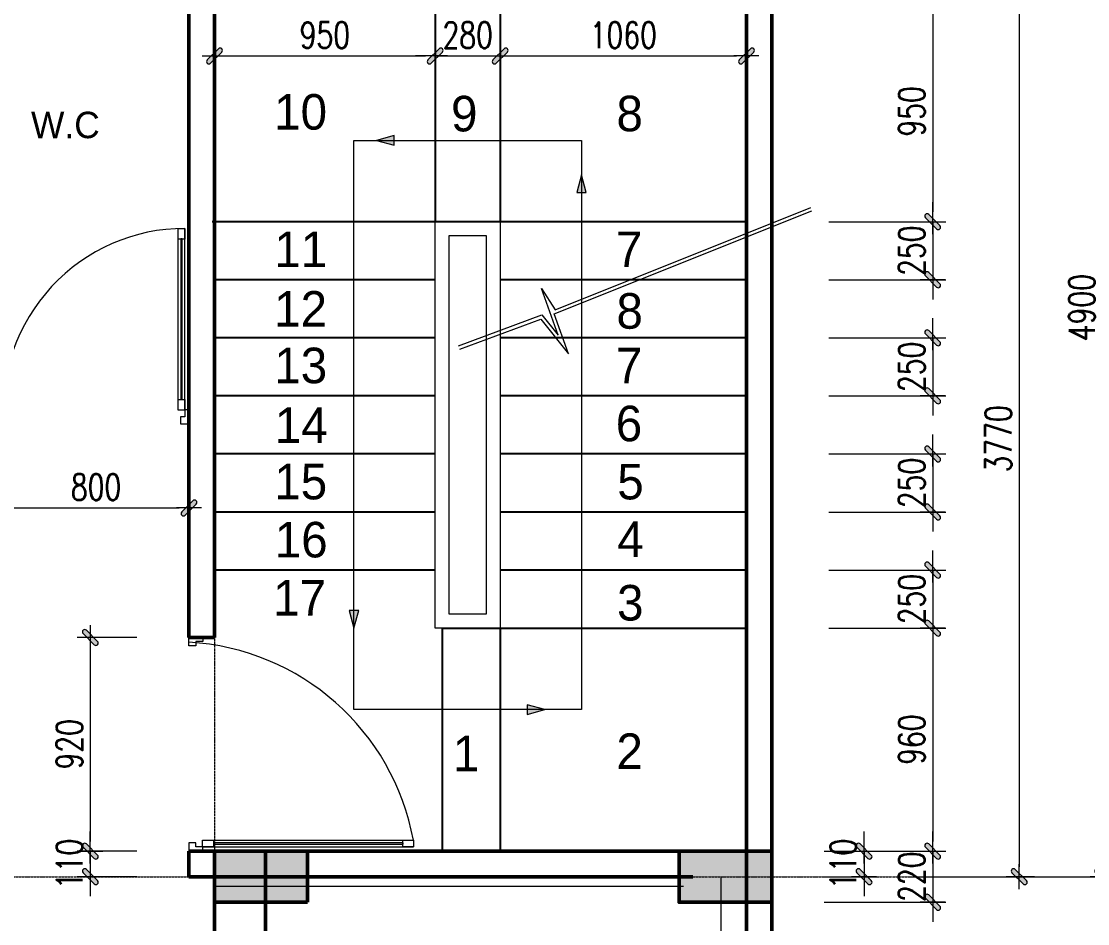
# Model space of a CAD drawing. Extents: x -165145 to 691808, y -202842 to 311040.
# Drawn here: x 560665 to 565256, y 63926 to 67811 of the extents above; entities that cross this region are included whole.
import ezdxf

# ---------------------------------------------------------------- set-up
doc = ezdxf.new("R2010")
doc.units = 0
doc.header["$LTSCALE"] = 10
doc.header["$MEASUREMENT"] = 0
doc.linetypes.add('HIDDEN', pattern=[2.3807, 1.587, -0.7937])
doc.linetypes.add('TIM', pattern=[26.01, 10, -3, 0.01, -3, 10])
doc.layers.get('Defpoints').update_dxf_attribs({"color": 5, "linetype": 'CONTINUOUS'})
for name, color, linetype, lineweight in [('ARROWS', 1, 'CONTINUOUS', 0), ('DIM', 8, 'CONTINUOUS', 13), ('DOOR', 8, 'CONTINUOUS', 9), ('GE_KC_NETKHUAT', 9, 'HIDDEN', 20), ('netchia', 2, 'CONTINUOUS', 20), ('TEXT', 4, 'CONTINUOUS', 20), ('THAY', 147, 'CONTINUOUS', 25), ('TRUC', 251, 'TIM', 5), ('wall', 7, 'CONTINUOUS', 50)]:
    doc.layers.add(name, color=color, linetype=linetype, lineweight=lineweight)
doc.styles.add('ROMANS', font='romans', dxfattribs={"width": 0.75, "bigfont": 'vns'})
doc.styles.add('STYLE1', font='')
doc.styles.get('STYLE1').set_extended_font_data('.VnAvantH')
doc.dimstyles.new('fit0.75', dxfattribs={"dimscale": 0.5625, "dimtxt": 200, "dimasz": 75, "dimexe": 100, "dimexo": 400, "dimgap": 0.03, "dimtad": 0, "dimdec": 0, "dimdsep": 46, "dimtxsty": 'ROMANS', "dimblk": 'alex', "dimcen": 150, "dimclrd": 8, "dimclre": 8, "dimclrt": 7, "dimaunit": 1, "dimadec": 0, "dimazin": 0, "dimtfac": 0.072, "dimtdec": 0, "dimtix": 1, "dimtmove": 2, "dimatfit": 3, "dimldrblk": 'a-01', "dimfxl": 100, "dimtvp": 0.8, "dimtolj": 1, "dimarcsym": 0})

# ---------------------------------------------------------------- blocks, each defined once
blk = doc.blocks.new('alex')
at = {"layer": 'ARROWS'}
h = blk.add_hatch(color=1, dxfattribs=at)
edge = h.paths.add_edge_path()
edge.add_line((0.4, 0.74), (-0.74, -0.4))
edge.add_ellipse((-0.57, -0.57), major_axis=(0.17, 0.17), ratio=1, start_angle=90, end_angle=270)
edge.add_line((-0.4, -0.74), (0.74, 0.4))
edge.add_ellipse((0.57, 0.57), major_axis=(0.17, 0.17), ratio=1, start_angle=270, end_angle=450)
blk.add_lwpolyline([(0.4, 0.74), (-0.74, -0.4, 1), (-0.4, -0.74), (0.74, 0.4, 1)], format="xyb", close=True, dxfattribs=at)
at = {"layer": 'netchia', "color": 2}
for p, q in [((0, -1.27), (0, 1.27)), ((1.27, 0), (-1.27, 0))]:
    blk.add_line(p, q, dxfattribs=at)
blk = doc.blocks.new('*D135')
at = {"layer": 'Defpoints', "color": 0, "ltscale": 0.05, "transparency": 16777216}
for p in [(1206643.9, -216433.8), (1206643.9, -218533.8), (1207708.9, -218533.8)]:
    blk.add_point(p, dxfattribs=at)
at = {"layer": 'DIM', "color": 8, "lineweight": -2, "ltscale": 0.05, "transparency": 16777216}
for p, q in [((1206868.9, -216433.8), (1207765.2, -216433.8)), ((1207708.9, -216476), (1207708.9, -218491.7)), ((1206868.9, -218533.8), (1207765.2, -218533.8))]:
    blk.add_line(p, q, dxfattribs=at)
at = {"layer": 'DIM', "color": 8, "lineweight": -2, "ltscale": 0.05, "transparency": 16777216, "xscale": 42.1875, "yscale": 42.1875, "zscale": 42.1875}
for p, rotation in [((1207708.9, -216433.8), 90), ((1207708.9, -218533.8), 270)]:
    blk.add_blockref('alex', p, dxfattribs=dict(at, rotation=rotation))
at = {"layer": 'DIM', "color": 7, "ltscale": 0.05, "transparency": 16777216, "insert": (1207618.9, -217483.8), "char_height": 112.5, "attachment_point": 5, "rotation": 90, "style": 'ROMANS'}
blk.add_mtext('\\A1;2100', dxfattribs=at)
blk = doc.blocks.new('a-01')
at = {"layer": 'ARROWS'}
blk.add_hatch(color=256, dxfattribs=at).paths.add_polyline_path([(-1.8, 0.49), (-1.8, -0.49), (0, 0)])
at = {"layer": 'netchia'}
blk.add_lwpolyline([(-1.8, 0.49), (-1.8, -0.49), (0, 0), (0, 0)], close=True, dxfattribs=at)
blk = doc.blocks.new('*D197')
at = {"layer": 'Defpoints', "color": 0, "ltscale": 0.05, "transparency": 16777216}
for p in [(1205449.6, -211533.8), (1207332.2, -216433.8), (1207708.9, -216433.8)]:
    blk.add_point(p, dxfattribs=at)
at = {"layer": 'DIM', "color": 8, "lineweight": -2, "ltscale": 0.05, "transparency": 16777216}
for p, q in [((1205674.6, -211533.8), (1207765.2, -211533.8)), ((1207708.9, -211576), (1207708.9, -216391.7)), ((1207557.2, -216433.8), (1207765.2, -216433.8))]:
    blk.add_line(p, q, dxfattribs=at)
at = {"layer": 'DIM', "color": 8, "lineweight": -2, "ltscale": 0.05, "transparency": 16777216, "xscale": 42.1875, "yscale": 42.1875, "zscale": 42.1875}
for p, rotation in [((1207708.9, -211533.8), 90), ((1207708.9, -216433.8), 270)]:
    blk.add_blockref('alex', p, dxfattribs=dict(at, rotation=rotation))
at = {"layer": 'DIM', "color": 7, "ltscale": 0.05, "transparency": 16777216, "insert": (1207618.9, -213983.8), "char_height": 112.5, "attachment_point": 5, "rotation": 90, "style": 'ROMANS'}
blk.add_mtext('\\A1;4900', dxfattribs=at)
blk = doc.blocks.new('*D198')
at = {"layer": 'Defpoints', "color": 0, "ltscale": 0.05, "transparency": 16777216}
for p in [(1206391.1, -211533.8), (1207287.6, -218533.8), (1208073.9, -218533.8)]:
    blk.add_point(p, dxfattribs=at)
at = {"layer": 'DIM', "color": 8, "lineweight": -2, "ltscale": 0.05, "transparency": 16777216}
for p, q in [((1206616.1, -211533.8), (1208130.2, -211533.8)), ((1208073.9, -211576), (1208073.9, -218491.6)), ((1207512.6, -218533.8), (1208130.2, -218533.8))]:
    blk.add_line(p, q, dxfattribs=at)
at = {"layer": 'DIM', "color": 8, "lineweight": -2, "ltscale": 0.05, "transparency": 16777216, "xscale": 42.1875, "yscale": 42.1875, "zscale": 42.1875}
for p, rotation in [((1208073.9, -211533.8), 90), ((1208073.9, -218533.8), 270)]:
    blk.add_blockref('alex', p, dxfattribs=dict(at, rotation=rotation))
at = {"layer": 'DIM', "color": 7, "ltscale": 0.05, "transparency": 16777216, "insert": (1207983.9, -215033.8), "char_height": 112.5, "attachment_point": 5, "rotation": 90, "style": 'ROMANS'}
blk.add_mtext('\\A1;7000', dxfattribs=at)
blk = doc.blocks.new('*D200')
at = {"layer": 'Defpoints', "color": 0, "ltscale": 0.05, "transparency": 16777216}
for p in [(1206883.8, -212663.8), (1207349.4, -216433.8), (1207640, -216433.8)]:
    blk.add_point(p, dxfattribs=at)
at = {"layer": 'DIM', "color": 8, "lineweight": -2, "ltscale": 0.05, "transparency": 16777216}
for p, q in [((1207108.8, -212663.8), (1207405.7, -212663.8)), ((1207349.4, -212706), (1207349.4, -216391.7)), ((1207415, -216433.8), (1207293.2, -216433.8))]:
    blk.add_line(p, q, dxfattribs=at)
at = {"layer": 'DIM', "color": 8, "lineweight": -2, "ltscale": 0.05, "transparency": 16777216, "xscale": 42.1875, "yscale": 42.1875, "zscale": 42.1875}
for p, rotation in [((1207349.4, -212663.8), 90), ((1207349.4, -216433.8), 270)]:
    blk.add_blockref('alex', p, dxfattribs=dict(at, rotation=rotation))
at = {"layer": 'DIM', "color": 7, "ltscale": 0.05, "transparency": 16777216, "insert": (1207259.4, -214548.8), "char_height": 112.5, "attachment_point": 5, "rotation": 90, "style": 'ROMANS'}
blk.add_mtext('\\A1;3770', dxfattribs=at)
blk = doc.blocks.new('*D148')
at = {"layer": 'Defpoints', "color": 0, "transparency": 16777216}
for p in [(1202975, -214533.8), (1203775, -214533.8), (1203775, -214846.4)]:
    blk.add_point(p, dxfattribs=at)
at = {"layer": 'DIM', "color": 8, "lineweight": -2, "transparency": 16777216}
for p, q in [((1202975, -214758.8), (1202975, -214902.7)), ((1203775, -214758.8), (1203775, -214902.7)), ((1203017.2, -214846.4), (1203732.8, -214846.4))]:
    blk.add_line(p, q, dxfattribs=at)
at = {"layer": 'DIM', "color": 8, "lineweight": -2, "transparency": 16777216, "xscale": 42.1875, "yscale": 42.1875, "zscale": 42.1875, "rotation": 180}
blk.add_blockref('alex', (1202975, -214846.4), dxfattribs=at)
at = {"layer": 'DIM', "color": 8, "lineweight": -2, "transparency": 16777216, "xscale": 42.1875, "yscale": 42.1875, "zscale": 42.1875}
blk.add_blockref('alex', (1203775, -214846.4), dxfattribs=at)
at = {"layer": 'DIM', "color": 7, "transparency": 16777216, "insert": (1203375, -214756.4), "char_height": 112.5, "attachment_point": 5, "style": 'ROMANS'}
blk.add_mtext('\\A1;800', dxfattribs=at)
blk = doc.blocks.new('*D161')
at = {"layer": 'Defpoints', "color": 0, "transparency": 16777216}
for p in [(1206305.3, -212663.8), (1206305.3, -213613.8), (1206976.7, -213613.8)]:
    blk.add_point(p, dxfattribs=at)
at = {"layer": 'DIM', "color": 8, "lineweight": -2, "transparency": 16777216}
for p, q in [((1206530.3, -212663.8), (1207033, -212663.8)), ((1206976.7, -212706), (1206976.7, -213571.7)), ((1206530.3, -213613.8), (1207033, -213613.8))]:
    blk.add_line(p, q, dxfattribs=at)
at = {"layer": 'DIM', "color": 8, "lineweight": -2, "transparency": 16777216, "xscale": 42.1875, "yscale": 42.1875, "zscale": 42.1875}
for p, rotation in [((1206976.7, -212663.8), 90), ((1206976.7, -213613.8), 270)]:
    blk.add_blockref('alex', p, dxfattribs=dict(at, rotation=rotation))
at = {"layer": 'DIM', "color": 7, "transparency": 16777216, "insert": (1206886.7, -213138.8), "char_height": 112.5, "attachment_point": 5, "rotation": 90, "style": 'ROMANS'}
blk.add_mtext('\\A1;950', dxfattribs=at)
blk = doc.blocks.new('*D162')
at = {"layer": 'Defpoints', "color": 0, "transparency": 16777216}
for p in [(1206305.3, -213613.8), (1206305.3, -213863.8), (1206976.7, -213863.8)]:
    blk.add_point(p, dxfattribs=at)
at = {"layer": 'DIM', "color": 8, "lineweight": -2, "transparency": 16777216}
for p, q in [((1206976.7, -213571.7), (1206976.7, -213529.5)), ((1206530.3, -213613.8), (1207033, -213613.8)), ((1206976.7, -213613.8), (1206976.7, -213863.8)), ((1206530.3, -213863.8), (1207033, -213863.8)), ((1206976.7, -213906), (1206976.7, -213948.2))]:
    blk.add_line(p, q, dxfattribs=at)
at = {"layer": 'DIM', "color": 8, "lineweight": -2, "transparency": 16777216, "xscale": 42.1875, "yscale": 42.1875, "zscale": 42.1875}
for p, rotation in [((1206976.7, -213613.8), 270), ((1206976.7, -213863.8), 90)]:
    blk.add_blockref('alex', p, dxfattribs=dict(at, rotation=rotation))
at = {"layer": 'DIM', "color": 7, "transparency": 16777216, "insert": (1206886.7, -213738.8), "char_height": 112.5, "attachment_point": 5, "rotation": 90, "style": 'ROMANS'}
blk.add_mtext('\\A1;250', dxfattribs=at)
blk = doc.blocks.new('*D163')
at = {"layer": 'Defpoints', "color": 0, "transparency": 16777216}
for p in [(1206305.3, -214113.8), (1206305.3, -214363.8), (1206976.7, -214363.8)]:
    blk.add_point(p, dxfattribs=at)
at = {"layer": 'DIM', "color": 8, "lineweight": -2, "transparency": 16777216}
for p, q in [((1206976.7, -214071.7), (1206976.7, -214029.5)), ((1206530.3, -214113.8), (1207033, -214113.8)), ((1206976.7, -214113.8), (1206976.7, -214363.8)), ((1206530.3, -214363.8), (1207033, -214363.8)), ((1206976.7, -214406), (1206976.7, -214448.2))]:
    blk.add_line(p, q, dxfattribs=at)
at = {"layer": 'DIM', "color": 8, "lineweight": -2, "transparency": 16777216, "xscale": 42.1875, "yscale": 42.1875, "zscale": 42.1875}
for p, rotation in [((1206976.7, -214113.8), 270), ((1206976.7, -214363.8), 90)]:
    blk.add_blockref('alex', p, dxfattribs=dict(at, rotation=rotation))
at = {"layer": 'DIM', "color": 7, "transparency": 16777216, "insert": (1206886.7, -214238.8), "char_height": 112.5, "attachment_point": 5, "rotation": 90, "style": 'ROMANS'}
blk.add_mtext('\\A1;250', dxfattribs=at)
blk = doc.blocks.new('*D164')
at = {"layer": 'Defpoints', "color": 0, "transparency": 16777216}
for p in [(1206305.3, -214613.8), (1206305.3, -214863.8), (1206976.7, -214863.8)]:
    blk.add_point(p, dxfattribs=at)
at = {"layer": 'DIM', "color": 8, "lineweight": -2, "transparency": 16777216}
for p, q in [((1206976.7, -214571.7), (1206976.7, -214529.5)), ((1206530.3, -214613.8), (1207033, -214613.8)), ((1206976.7, -214613.8), (1206976.7, -214863.8)), ((1206530.3, -214863.8), (1207033, -214863.8)), ((1206976.7, -214906), (1206976.7, -214948.2))]:
    blk.add_line(p, q, dxfattribs=at)
at = {"layer": 'DIM', "color": 8, "lineweight": -2, "transparency": 16777216, "xscale": 42.1875, "yscale": 42.1875, "zscale": 42.1875}
for p, rotation in [((1206976.7, -214613.8), 270), ((1206976.7, -214863.8), 90)]:
    blk.add_blockref('alex', p, dxfattribs=dict(at, rotation=rotation))
at = {"layer": 'DIM', "color": 7, "transparency": 16777216, "insert": (1206886.7, -214738.8), "char_height": 112.5, "attachment_point": 5, "rotation": 90, "style": 'ROMANS'}
blk.add_mtext('\\A1;250', dxfattribs=at)
blk = doc.blocks.new('*D165')
at = {"layer": 'Defpoints', "color": 0, "transparency": 16777216}
for p in [(1206305.3, -215113.8), (1206305.3, -215363.8), (1206976.7, -215363.8)]:
    blk.add_point(p, dxfattribs=at)
at = {"layer": 'DIM', "color": 8, "lineweight": -2, "transparency": 16777216}
for p, q in [((1206976.7, -215071.7), (1206976.7, -215029.5)), ((1206530.3, -215113.8), (1207033, -215113.8)), ((1206976.7, -215113.8), (1206976.7, -215363.8)), ((1206530.3, -215363.8), (1207033, -215363.8)), ((1206976.7, -215406), (1206976.7, -215448.2))]:
    blk.add_line(p, q, dxfattribs=at)
at = {"layer": 'DIM', "color": 8, "lineweight": -2, "transparency": 16777216, "xscale": 42.1875, "yscale": 42.1875, "zscale": 42.1875}
for p, rotation in [((1206976.7, -215113.8), 270), ((1206976.7, -215363.8), 90)]:
    blk.add_blockref('alex', p, dxfattribs=dict(at, rotation=rotation))
at = {"layer": 'DIM', "color": 7, "transparency": 16777216, "insert": (1206886.7, -215238.8), "char_height": 112.5, "attachment_point": 5, "rotation": 90, "style": 'ROMANS'}
blk.add_mtext('\\A1;250', dxfattribs=at)
blk = doc.blocks.new('*D166')
at = {"layer": 'Defpoints', "color": 0, "transparency": 16777216}
for p in [(1206305.3, -215363.8), (1206305.3, -216323.8), (1206976.7, -216323.8)]:
    blk.add_point(p, dxfattribs=at)
at = {"layer": 'DIM', "color": 8, "lineweight": -2, "transparency": 16777216}
for p, q in [((1206530.3, -215363.8), (1207033, -215363.8)), ((1206976.7, -215406), (1206976.7, -216281.7)), ((1206530.3, -216323.8), (1207033, -216323.8))]:
    blk.add_line(p, q, dxfattribs=at)
at = {"layer": 'DIM', "color": 8, "lineweight": -2, "transparency": 16777216, "xscale": 42.1875, "yscale": 42.1875, "zscale": 42.1875}
for p, rotation in [((1206976.7, -215363.8), 90), ((1206976.7, -216323.8), 270)]:
    blk.add_blockref('alex', p, dxfattribs=dict(at, rotation=rotation))
at = {"layer": 'DIM', "color": 7, "transparency": 16777216, "insert": (1206886.7, -215843.8), "char_height": 112.5, "attachment_point": 5, "rotation": 90, "style": 'ROMANS'}
blk.add_mtext('\\A1;960', dxfattribs=at)
blk = doc.blocks.new('*D175')
at = {"layer": 'Defpoints', "color": 0, "transparency": 16777216}
for p in [(1204835, -212900.3), (1203885, -213053.8), (1204835, -213138.8)]:
    blk.add_point(p, dxfattribs=at)
at = {"layer": 'DIM', "color": 8, "lineweight": -2, "transparency": 16777216}
for p, q in [((1203885, -212828.8), (1203885, -212844)), ((1204835, -212913.8), (1204835, -212844)), ((1203927.2, -212900.3), (1204792.8, -212900.3))]:
    blk.add_line(p, q, dxfattribs=at)
at = {"layer": 'DIM', "color": 8, "lineweight": -2, "transparency": 16777216, "xscale": 42.1875, "yscale": 42.1875, "zscale": 42.1875, "rotation": 180}
blk.add_blockref('alex', (1203885, -212900.3), dxfattribs=at)
at = {"layer": 'DIM', "color": 8, "lineweight": -2, "transparency": 16777216, "xscale": 42.1875, "yscale": 42.1875, "zscale": 42.1875}
blk.add_blockref('alex', (1204835, -212900.3), dxfattribs=at)
at = {"layer": 'DIM', "color": 7, "transparency": 16777216, "insert": (1204360, -212810.3), "char_height": 112.5, "attachment_point": 5, "style": 'ROMANS'}
blk.add_mtext('\\A1;950', dxfattribs=at)
blk = doc.blocks.new('*D176')
at = {"layer": 'Defpoints', "color": 0, "transparency": 16777216}
for p in [(1205115, -212900.3), (1204835, -213138.8), (1205115, -213138.8)]:
    blk.add_point(p, dxfattribs=at)
at = {"layer": 'DIM', "color": 8, "lineweight": -2, "transparency": 16777216}
for p, q in [((1204835, -212913.8), (1204835, -212844)), ((1205115, -212913.8), (1205115, -212844)), ((1204792.8, -212900.3), (1204750.6, -212900.3)), ((1204835, -212900.3), (1205115, -212900.3)), ((1205157.2, -212900.3), (1205199.4, -212900.3))]:
    blk.add_line(p, q, dxfattribs=at)
at = {"layer": 'DIM', "color": 8, "lineweight": -2, "transparency": 16777216, "xscale": 42.1875, "yscale": 42.1875, "zscale": 42.1875}
blk.add_blockref('alex', (1204835, -212900.3), dxfattribs=at)
at = {"layer": 'DIM', "color": 8, "lineweight": -2, "transparency": 16777216, "xscale": 42.1875, "yscale": 42.1875, "zscale": 42.1875, "rotation": 180}
blk.add_blockref('alex', (1205115, -212900.3), dxfattribs=at)
at = {"layer": 'DIM', "color": 7, "transparency": 16777216, "insert": (1204975, -212810.3), "char_height": 112.5, "attachment_point": 5, "style": 'ROMANS'}
blk.add_mtext('\\A1;280', dxfattribs=at)
blk = doc.blocks.new('*D177')
at = {"layer": 'Defpoints', "color": 0, "transparency": 16777216}
for p in [(1206175, -212900.3), (1205115, -213042.3), (1206175, -213042.3)]:
    blk.add_point(p, dxfattribs=at)
at = {"layer": 'DIM', "color": 8, "lineweight": -2, "transparency": 16777216}
for p, q in [((1205115, -212817.3), (1205115, -212844)), ((1206175, -212817.3), (1206175, -212844)), ((1205157.2, -212900.3), (1206132.8, -212900.3))]:
    blk.add_line(p, q, dxfattribs=at)
at = {"layer": 'DIM', "color": 8, "lineweight": -2, "transparency": 16777216, "xscale": 42.1875, "yscale": 42.1875, "zscale": 42.1875, "rotation": 180}
blk.add_blockref('alex', (1205115, -212900.3), dxfattribs=at)
at = {"layer": 'DIM', "color": 8, "lineweight": -2, "transparency": 16777216, "xscale": 42.1875, "yscale": 42.1875, "zscale": 42.1875}
blk.add_blockref('alex', (1206175, -212900.3), dxfattribs=at)
at = {"layer": 'DIM', "color": 7, "transparency": 16777216, "insert": (1205645, -212810.3), "char_height": 112.5, "attachment_point": 5, "style": 'ROMANS'}
blk.add_mtext('\\A1;1060', dxfattribs=at)
blk = doc.blocks.new('*D178')
at = {"layer": 'Defpoints', "color": 0, "transparency": 16777216}
for p in [(1203775, -215403.8), (1203350.4, -216323.8), (1203775, -216323.8)]:
    blk.add_point(p, dxfattribs=at)
at = {"layer": 'DIM', "color": 8, "lineweight": -2, "transparency": 16777216}
for p, q in [((1203550, -215403.8), (1203294.2, -215403.8)), ((1203350.4, -215446), (1203350.4, -216281.7)), ((1203550, -216323.8), (1203294.2, -216323.8))]:
    blk.add_line(p, q, dxfattribs=at)
at = {"layer": 'DIM', "color": 8, "lineweight": -2, "transparency": 16777216, "xscale": 42.1875, "yscale": 42.1875, "zscale": 42.1875}
for p, rotation in [((1203350.4, -215403.8), 90), ((1203350.4, -216323.8), 270)]:
    blk.add_blockref('alex', p, dxfattribs=dict(at, rotation=rotation))
at = {"layer": 'DIM', "color": 7, "transparency": 16777216, "insert": (1203260.4, -215863.8), "char_height": 112.5, "attachment_point": 5, "rotation": 90, "style": 'ROMANS'}
blk.add_mtext('\\A1;920', dxfattribs=at)
blk = doc.blocks.new('*D179')
at = {"layer": 'Defpoints', "color": 0, "transparency": 16777216}
for p in [(1203775, -216323.8), (1203350.4, -216433.8), (1203775, -216433.8)]:
    blk.add_point(p, dxfattribs=at)
at = {"layer": 'DIM', "color": 8, "lineweight": -2, "transparency": 16777216}
for p, q in [((1203350.4, -216281.7), (1203350.4, -216239.5)), ((1203550, -216323.8), (1203294.2, -216323.8)), ((1203350.4, -216323.8), (1203350.4, -216433.8)), ((1203550, -216433.8), (1203294.2, -216433.8)), ((1203350.4, -216476), (1203350.4, -216518.2))]:
    blk.add_line(p, q, dxfattribs=at)
at = {"layer": 'DIM', "color": 8, "lineweight": -2, "transparency": 16777216, "xscale": 42.1875, "yscale": 42.1875, "zscale": 42.1875}
for p, rotation in [((1203350.4, -216323.8), 270), ((1203350.4, -216433.8), 90)]:
    blk.add_blockref('alex', p, dxfattribs=dict(at, rotation=rotation))
at = {"layer": 'DIM', "color": 7, "transparency": 16777216, "insert": (1203260.4, -216378.8), "char_height": 112.5, "attachment_point": 5, "rotation": 90, "style": 'ROMANS'}
blk.add_mtext('\\A1;110', dxfattribs=at)
blk = doc.blocks.new('*D182')
at = {"layer": 'Defpoints', "color": 0, "transparency": 16777216}
for p in [(1206285, -216323.8), (1206285, -216433.8), (1206681.4, -216433.8)]:
    blk.add_point(p, dxfattribs=at)
at = {"layer": 'DIM', "color": 8, "lineweight": -2, "transparency": 16777216}
for p, q in [((1206681.4, -216281.7), (1206681.4, -216239.5)), ((1206510, -216323.8), (1206737.7, -216323.8)), ((1206681.4, -216323.8), (1206681.4, -216433.8)), ((1206510, -216433.8), (1206737.7, -216433.8)), ((1206681.4, -216476), (1206681.4, -216518.2))]:
    blk.add_line(p, q, dxfattribs=at)
at = {"layer": 'DIM', "color": 8, "lineweight": -2, "transparency": 16777216, "xscale": 42.1875, "yscale": 42.1875, "zscale": 42.1875}
for p, rotation in [((1206681.4, -216323.8), 270), ((1206681.4, -216433.8), 90)]:
    blk.add_blockref('alex', p, dxfattribs=dict(at, rotation=rotation))
at = {"layer": 'DIM', "color": 7, "transparency": 16777216, "insert": (1206591.4, -216378.8), "char_height": 112.5, "attachment_point": 5, "rotation": 90, "style": 'ROMANS'}
blk.add_mtext('\\A1;110', dxfattribs=at)
blk = doc.blocks.new('*D184')
at = {"layer": 'Defpoints', "color": 0, "transparency": 16777216}
for p in [(1206285, -216323.8), (1206285, -216543.8), (1206976.7, -216543.8)]:
    blk.add_point(p, dxfattribs=at)
at = {"layer": 'DIM', "color": 8, "lineweight": -2, "transparency": 16777216}
for p, q in [((1206976.7, -216281.7), (1206976.7, -216239.5)), ((1206510, -216323.8), (1207033, -216323.8)), ((1206976.7, -216323.8), (1206976.7, -216543.8)), ((1206510, -216543.8), (1207033, -216543.8)), ((1206976.7, -216586), (1206976.7, -216628.2))]:
    blk.add_line(p, q, dxfattribs=at)
at = {"layer": 'DIM', "color": 8, "lineweight": -2, "transparency": 16777216, "xscale": 42.1875, "yscale": 42.1875, "zscale": 42.1875}
for p, rotation in [((1206976.7, -216323.8), 270), ((1206976.7, -216543.8), 90)]:
    blk.add_blockref('alex', p, dxfattribs=dict(at, rotation=rotation))
at = {"layer": 'DIM', "color": 7, "transparency": 16777216, "insert": (1206886.7, -216433.8), "char_height": 112.5, "attachment_point": 5, "rotation": 90, "style": 'ROMANS'}
blk.add_mtext('\\A1;220', dxfattribs=at)
blk = doc.blocks.new('A$C1ec07113')
at = {"layer": 'wall', "ltscale": 0.05}
h = blk.add_hatch(dxfattribs=at)
h.set_pattern_fill('AR-CONC', color=256, angle=90, style=0)
h.set_pattern_definition([(40, (162543.5777, -893363.4107), (-0.62752135, 7.172601826), [0.75, -8.25]), (95, (162543.578, -893363.411), (7.521921337, -1.387513336), [0.6, -6.6]), (349.5486, (162543.5254, -893362.813), (6.89439542, 5.785093817), [0.6374019, -7.01142112]), (43.8158, (162545.578, -893363.411), (-1.65519014, 10.67241049), [1.125, -12.375]), (353.3644, (162545.44, -893362.521), (9.74117871, 9.34662706), [0.95610288, -10.51713]), (98.8158, (162545.578, -893363.411), (9.74118601, 9.34661945), [0.9, -9.9]), (69, (162545.0777, -893362.4107), (-4.026188907, 5.96907052), [0.75, -8.25]), (124, (162545.078, -893362.411), (7.25150045, 2.43315332), [0.6, -6.6]), (18.5486, (162544.742, -893361.913), (3.225304967, 8.402226286), [0.6374019, -7.01142112]), (52.5, (162543.5777, -893363.4107), (3.328938538, 0.121598553), [0, -6.52, 0, -6.7, 0, -6.625]), (82.5, (162543.5777, -893363.4107), (3.944117119, 2.630695374), [0, -3.82, 0, -6.37, 0, -2.525]), (122.5, (162543.5777, -893365.6407), (-0.225548717, 5.338224362), [0, -2.5, 0, -7.8, 0, -10.35]), (132.5, (162543.5777, -893366.6407), (1.001049823, 5.831861693), [0, -3.25, 0, -5.18, 0, -7.35])])
h.paths.add_polyline_path([(22057.5, 31765.9), (22057.5, 31545.9), (22457.5, 31545.9), (22457.5, 31765.9)])
h = blk.add_hatch(dxfattribs=at)
h.set_pattern_fill('AR-CONC', color=256, angle=90, style=0)
h.set_pattern_definition([(40, (164543.5777, -893363.4107), (-0.62752135, 7.172601826), [0.75, -8.25]), (95, (164543.578, -893363.411), (7.521921337, -1.387513336), [0.6, -6.6]), (349.5486, (164543.5254, -893362.813), (6.89439542, 5.785093817), [0.6374019, -7.01142112]), (43.8158, (164545.578, -893363.411), (-1.65519014, 10.67241049), [1.125, -12.375]), (353.3644, (164545.44, -893362.521), (9.74117871, 9.34662706), [0.95610288, -10.51713]), (98.8158, (164545.578, -893363.411), (9.74118601, 9.34661945), [0.9, -9.9]), (69, (164545.0777, -893362.4107), (-4.026188907, 5.96907052), [0.75, -8.25]), (124, (164545.078, -893362.411), (7.25150045, 2.43315332), [0.6, -6.6]), (18.5486, (164544.742, -893361.913), (3.225304967, 8.402226286), [0.6374019, -7.01142112]), (52.5, (164543.5777, -893363.4107), (3.328938538, 0.121598553), [0, -6.52, 0, -6.7, 0, -6.625]), (82.5, (164543.5777, -893363.4107), (3.944117119, 2.630695374), [0, -3.82, 0, -6.37, 0, -2.525]), (122.5, (164543.5777, -893365.6407), (-0.225548717, 5.338224362), [0, -2.5, 0, -7.8, 0, -10.35]), (132.5, (164543.5777, -893366.6407), (1.001049823, 5.831861693), [0, -3.25, 0, -5.18, 0, -7.35])])
h.paths.add_polyline_path([(24057.5, 31765.9), (24057.5, 31545.9), (24457.5, 31545.9), (24457.5, 31765.9)])
at = {"layer": 'DIM', "ltscale": 0.05}
for p, q in [((24237.5, 31655.9), (24237.5, 29555.9)), ((22057.5, 31615.9), (24077.2, 31615.9))]:
    blk.add_line(p, q, dxfattribs=at)
at = {"layer": 'DIM'}
for points in [[(22657.5, 34825.9), (23637.5, 34825.9), (23637.5, 32375.9), (22657.5, 32375.9)], [(23007.5, 34475.9), (23287.5, 34475.9), (23287.5, 32725.9), (23007.5, 32725.9)], [(23067.5, 34415.9), (23227.5, 34415.9), (23227.5, 32785.9), (23067.5, 32785.9)]]:
    blk.add_lwpolyline(points, close=True, dxfattribs=at)
at = {"layer": 'DIM', "ltscale": 0.05}
for points in [[(23108.3, 33941.3), (23466.7, 34074.7), (23537.1, 33987), (23464.6, 34188.8), (23523.9, 34096.7), (24624.1, 34536.5)], [(23113.5, 33927.3), (23461.8, 34056.9), (23581.5, 33907.7), (23520, 34079.1), (24629.6, 34522.6)]]:
    blk.add_lwpolyline(points, dxfattribs=at)
at = {"layer": 'DIM'}
blk.add_arc((21929.5, 33664.9), 782, 89.9981, 184.327, dxfattribs=at)
at = {"layer": 'DIM', "ltscale": 0.05}
blk.add_arc((21888, 31624.1), 1043.1, 10.4234, 86.7261, dxfattribs=at)
at = {"layer": 'DOOR'}
for p, q in [((21900.6, 33665.9), (21900.7, 34447)), ((21929.5, 33665.9), (21929.6, 34447)), ((22007.5, 31812.8), (22914.4, 31812.8)), ((22007.5, 31783.9), (22914.4, 31783.9))]:
    blk.add_line(p, q, dxfattribs=at)
for points in [[(21929.6, 34400.7), (21900.7, 34400.7), (21900.7, 34447), (21929.6, 34447)], [(21912.2, 34402.9), (21912.2, 33712.2), (21918, 33712.2), (21918, 34402.9)], [(21929.5, 33664.9), (21900.6, 33664.9), (21900.6, 33711.2), (21929.5, 33711.2)], [(21911.5, 33605.9), (21947.5, 33605.9), (21947.5, 33665.9), (21929.5, 33665.9), (21929.5, 33635.9), (21911.5, 33635.9)], [(21947.5, 32649.9), (21947.5, 32685.9), (22007.5, 32685.9), (22007.5, 32667.9), (21977.5, 32667.9), (21977.5, 32649.9)], [(21947.5, 31801.9), (21947.5, 31765.9), (22007.5, 31765.9), (22007.5, 31783.9), (21977.5, 31783.9), (21977.5, 31801.9)], [(22006.5, 31783.9), (22006.5, 31812.8), (22052.8, 31812.8), (22052.8, 31783.9)], [(22870.3, 31801.3), (22053.8, 31801.3), (22053.8, 31795.5), (22870.3, 31795.5)], [(22868.2, 31783.9), (22868.2, 31812.8), (22914.4, 31812.8), (22914.4, 31783.9)]]:
    blk.add_lwpolyline(points, close=True, dxfattribs=at)
at = {"layer": 'THAY', "ltscale": 0.05}
for p, q in [((23287.5, 35425.9), (23287.5, 34475.9)), ((24347.5, 34475.9), (22047.5, 34475.9)), ((23007.5, 34225.9), (22057.5, 34225.9)), ((24347.5, 34225.9), (23287.5, 34225.9)), ((23007.5, 33975.9), (22057.5, 33975.9)), ((24347.5, 33975.9), (23287.5, 33975.9)), ((23007.5, 33725.9), (22057.5, 33725.9)), ((24347.5, 33725.9), (23287.5, 33725.9)), ((23007.5, 33475.9), (22057.5, 33475.9)), ((24347.5, 33475.9), (23287.5, 33475.9)), ((23007.5, 33225.9), (22057.5, 33225.9)), ((24347.5, 33225.9), (23287.5, 33225.9)), ((23007.5, 32975.9), (22057.5, 32975.9)), ((24347.5, 32975.9), (23287.5, 32975.9)), ((23037.5, 32725.9), (24347.5, 32725.9)), ((23037.5, 32725.9), (23037.5, 31765.9)), ((23287.5, 32725.9), (23287.5, 31765.9))]:
    blk.add_line(p, q, dxfattribs=at)
blk.add_lwpolyline([(23007.5, 35425.9), (23007.5, 34475.9)], dxfattribs=at)
at = {"layer": 'TRUC', "ltscale": 0.05}
for p, q in [((22057.5, 38138.3), (22057.5, 27705.8)), ((24457.5, 38138.3), (24457.5, 27705.8)), ((4679.1, 31655.9), (26472.1, 31655.9))]:
    blk.add_line(p, q, dxfattribs=at)
at = {"layer": 'wall', "ltscale": 0.05}
for p, q in [((24347.5, 36555.9), (24347.5, 29555.9)), ((24457.5, 36555.9), (24457.5, 29555.9)), ((21947.5, 33665.9), (21947.5, 33665.9)), ((21947.5, 33555.9), (21947.5, 33555.9)), ((21947.5, 32685.9), (22057.5, 32685.9)), ((21947.5, 31765.9), (24077.2, 31765.9)), ((21947.5, 31655.9), (21947.5, 31765.9)), ((22057.5, 31160.9), (22057.5, 31765.9)), ((22277.5, 31060.9), (22277.5, 31765.9)), ((21947.5, 31655.9), (24116, 31655.9))]:
    blk.add_line(p, q, dxfattribs=at)
for points in [[(21947.5, 35645.9), (21947.5, 32685.9)], [(22057.5, 35425.9), (22057.5, 32685.9)], [(21947.5, 33665.9), (21947.5, 33555.9)]]:
    blk.add_lwpolyline(points, dxfattribs=at)
for points in [[(22457.5, 31545.9), (22457.5, 31765.9), (22057.5, 31765.9), (22057.5, 31545.9)], [(24457.5, 31545.9), (24457.5, 31765.9), (24057.5, 31765.9), (24057.5, 31545.9)]]:
    blk.add_lwpolyline(points, close=True, dxfattribs=at)
at = {"layer": 'TEXT', "style": 'STYLE1'}
for s, height, p in [('10', 153.09, (22314.3, 34872.3)), ('9', 153.1, (23075.8, 34864.8)), ('8', 153.1, (23787.9, 34865.3)), (' W.C', 113.91, (21225.1, 34835.6)), ('11', 153.09, (22314.8, 34280.6)), ('7', 153.1, (23785.6, 34280.6)), ('12', 153.09, (22314.3, 34024)), ('8', 153.1, (23787.9, 34015.3)), ('13', 153.09, (22314.8, 33780.6)), ('7', 153.1, (23785.6, 33780.6)), ('14', 153.09, (22317.2, 33523.3)), ('6', 153.1, (23784.8, 33530.6)), ('15', 153.09, (22314.8, 33280.6)), ('5', 153.1, (23791.4, 33280.4)), ('16', 153.09, (22316.9, 33030.6)), ('4', 153.1, (23791.6, 33033)), ('17', 153.09, (22310.2, 32780.4)), ('3', 153.1, (23790.4, 32758.9)), ('2', 153.1, (23787.8, 32119.8)), ('1', 153.1, (23083.8, 32110.3))]:
    blk.add_text(s, height=height, dxfattribs=at).set_placement(p)
at = {"layer": 'DIM', "ltscale": 0.05}
for base, p1, p2, picture, middle in [((25881.5, 31655.9), (23622.2, 36555.9), (25504.7, 31655.9), '*D197', (25791.5, 34105.9)), ((26246.5, 29555.9), (24563.6, 36555.9), (25460.1, 29555.9), '*D198', (26156.5, 33055.9)), ((25522, 31655.9), (25056.3, 35425.9), (25812.5, 31655.9), '*D200', (25432, 33540.9)), ((25881.5, 29555.9), (24816.5, 31655.9), (24816.5, 29555.9), '*D135', (25791.5, 30605.9))]:
    dim = blk.add_linear_dim(base=base, p1=p1, p2=p2, angle=90, dimstyle='fit0.75', dxfattribs=at)
    dim.commit()
    dim.dimension.update_dxf_attribs({"geometry": picture, "text_midpoint": middle, "insert": (-1181827.5, 248089.8)})
at = {"layer": 'DIM'}
for base, p1, p2, picture, middle in [((25149.2, 34475.9), (24477.8, 35425.9), (24477.8, 34475.9), '*D161', (25059.2, 34950.9)), ((25149.2, 34225.9), (24477.8, 34475.9), (24477.8, 34225.9), '*D162', (25059.2, 34350.9)), ((25149.2, 33725.9), (24477.8, 33975.9), (24477.8, 33725.9), '*D163', (25059.2, 33850.9)), ((25149.2, 33225.9), (24477.8, 33475.9), (24477.8, 33225.9), '*D164', (25059.2, 33350.9)), ((25149.2, 32725.9), (24477.8, 32975.9), (24477.8, 32725.9), '*D165', (25059.2, 32850.9)), ((25149.2, 31765.9), (24477.8, 32725.9), (24477.8, 31765.9), '*D166', (25059.2, 32245.9)), ((21523, 31765.9), (21947.5, 32685.9), (21947.5, 31765.9), '*D178', (21433, 32225.9)), ((21523, 31655.9), (21947.5, 31765.9), (21947.5, 31655.9), '*D179', (21433, 31710.9)), ((24854, 31655.9), (24457.5, 31765.9), (24457.5, 31655.9), '*D182', (24764, 31710.9)), ((25149.2, 31545.9), (24457.5, 31765.9), (24457.5, 31545.9), '*D184', (25059.2, 31655.9))]:
    dim = blk.add_linear_dim(base=base, p1=p1, p2=p2, angle=90, dimstyle='fit0.75', dxfattribs=at)
    dim.commit()
    dim.dimension.update_dxf_attribs({"geometry": picture, "text_midpoint": middle, "insert": (-1181827.5, 248089.8)})
for base, p1, p2, picture, middle in [((23007.5, 35189.5), (22057.5, 35036), (23007.5, 34950.9), '*D175', (22532.5, 35279.5)), ((23287.5, 35189.5), (23007.5, 34950.9), (23287.5, 34950.9), '*D176', (23147.5, 35279.5)), ((24347.5, 35189.5), (23287.5, 35047.5), (24347.5, 35047.5), '*D177', (23817.5, 35279.5)), ((21947.5, 33243.3), (21147.5, 33555.9), (21947.5, 33555.9), '*D148', (21547.5, 33333.3))]:
    dim = blk.add_linear_dim(base=base, p1=p1, p2=p2, dimstyle='fit0.75', dxfattribs=at)
    dim.commit()
    dim.dimension.update_dxf_attribs({"geometry": picture, "text_midpoint": middle, "insert": (-1181827.5, 248089.8)})
for points in [[(22755, 34825.9), (23007.5, 34825.9)], [(23637.5, 34678), (23637.5, 34225.9)]]:
    blk.add_leader(points, dimstyle='fit0.75', override={"dimgap": 0.03, "dimtad": 0}, dxfattribs=at)
at = {"layer": 'DIM', "ltscale": 0.05}
for points in [[(22657.5, 32725.9), (22657.5, 33225.9)], [(23479, 32375.9), (23270.7, 32375.3)]]:
    blk.add_leader(points, dimstyle='fit0.75', override={"dimgap": 0.03, "dimtad": 0}, dxfattribs=at)

msp = doc.modelspace()

# ---------------------------------------------------------------- block references
at = {"layer": 'GE_KC_NETKHUAT'}
msp.add_blockref('A$C1ec07113', (539439.64737, 32472.52756), dxfattribs=at)

doc.saveas('drawing.dxf')
